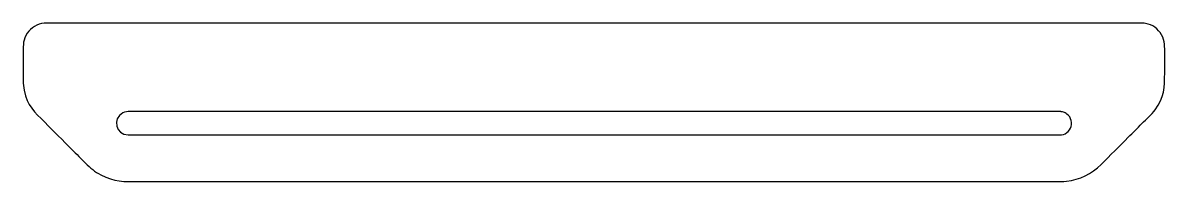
# Model space of a CAD drawing. Extents: x 0 to 12.3, y 0 to 1.7.
import ezdxf

# ---------------------------------------------------------------- set-up
doc = ezdxf.new("R2010")
doc.units = 0
doc.layers.add('Layer_1', color=7, linetype='CONTINUOUS')

msp = doc.modelspace()

# ---------------------------------------------------------------- linework, layer by layer
at = {"layer": 'Layer_1', "color": 7}
for points in [[(11.134412, 0.758876)], [(11.576221, 0.191927)]]:
    msp.add_lwpolyline(points, close=True, dxfattribs=at)
for points in [[(0.053054, 1.59872), (0.005311, 1.529004), (0.00938, 1.476921), (0.00938, 1.39961)], [(0.233446, 1.706142), (0.160476, 1.698547), (0.094558, 1.659212), (0.053054, 1.59872)], [(0.438253, 1.7075), (0.418994, 1.7075), (0.252706, 1.708307), (0.233446, 1.706142)], [(0.644688, 1.7075), (0.575786, 1.7075), (0.507155, 1.7075), (0.438253, 1.7075)], [(7.287483, 1.7075), (5.073399, 1.7075), (2.859043, 1.7075), (0.644688, 1.7075)], [(10.609423, 1.7075), (9.50211, 1.7075), (8.394796, 1.7075), (7.287483, 1.7075)], [(11.436247, 1.7075), (11.160639, 1.7075), (10.885031, 1.7075), (10.609423, 1.7075)], [(11.849656, 1.7075), (11.711853, 1.7075), (11.57405, 1.7075), (11.436247, 1.7075)], [(12.053922, 1.703701), (12.023269, 1.709124), (11.88031, 1.7075), (11.849656, 1.7075)], [(12.226719, 1.581359), (12.190097, 1.645649), (12.126893, 1.690408), (12.053922, 1.703701)], [(12.259542, 1.380078), (12.259542, 1.449794), (12.264424, 1.514899), (12.226719, 1.581359)], [(0.00938, 1.39961), (0.00938, 1.330707), (0.00938, 1.261805), (0.00938, 1.192904)], [(12.259345, 1.173373), (12.259345, 1.242274), (12.259542, 1.311176), (12.259542, 1.380078)], [(0.00938, 1.192904), (0.00938, 1.124273), (0.005039, 1.056185), (0.018332, 0.987283)], [(12.157349, 0.779221), (12.258261, 0.912142), (12.259345, 1.019021), (12.259345, 1.173373)], [(0.018332, 0.987283), (0.050342, 0.822081), (0.130366, 0.753993), (0.239687, 0.644673)], [(1.077705, 0.745311), (0.960518, 0.685633), (1.003106, 0.508766), (1.1344, 0.508766)], [(1.156373, 0.758876), (1.128975, 0.758876), (1.103475, 0.758325), (1.077705, 0.745311)], [(1.23721, 0.758876), (1.210355, 0.758876), (1.183228, 0.758876), (1.156373, 0.758876)], [(1.399157, 0.758876), (1.345175, 0.758876), (1.291193, 0.758876), (1.23721, 0.758876)], [(2.046401, 0.758876), (1.830743, 0.758876), (1.614814, 0.758876), (1.399157, 0.758876)], [(3.34116, 0.758876), (2.909574, 0.758876), (2.477987, 0.758876), (2.046401, 0.758876)], [(5.937731, 0.758876), (5.072117, 0.758876), (4.206503, 0.758876), (3.34116, 0.758876)], [(11.134401, 0.758876), (9.402087, 0.758876), (7.670044, 0.758876), (5.937731, 0.758876)], [(11.139294, 0.758876), (11.137719, 0.758876), (11.13142, 0.758876), (11.134412, 0.758876)], [(11.143901, 0.7586), (11.142326, 0.7586), (11.140633, 0.758876), (11.139294, 0.758876)], [(11.153664, 0.757518), (11.150397, 0.758069), (11.147149, 0.758325), (11.143901, 0.7586)], [(11.173192, 0.752636), (11.166952, 0.754803), (11.160436, 0.756435), (11.153664, 0.757518)], [(11.210899, 0.732834), (11.199225, 0.741784), (11.187296, 0.748296), (11.173192, 0.752636)], [(12.014934, 0.630295), (12.063491, 0.679124), (12.115302, 0.723882), (12.157349, 0.779221)], [(0.239687, 0.644673), (0.337072, 0.547287), (0.434457, 0.450173), (0.531842, 0.352789)], [(11.191095, 0.522601), (11.242365, 0.548643), (11.269219, 0.60588), (11.2562, 0.662033)], [(11.2562, 0.662033), (11.249153, 0.692415), (11.235584, 0.713845), (11.210899, 0.732834)], [(11.868721, 0.484353), (11.917548, 0.53291), (11.966105, 0.581739), (12.014934, 0.630295)], [(1.1344, 0.508766), (2.866713, 0.508766), (4.599027, 0.508766), (6.33134, 0.508766)], [(6.33134, 0.508766), (7.196683, 0.508766), (8.062297, 0.508766), (8.927911, 0.508766)], [(8.927911, 0.508766), (9.359498, 0.508766), (9.790813, 0.508766), (10.222399, 0.508766)], [(10.222399, 0.508766), (10.438328, 0.508766), (10.653986, 0.508766), (10.869914, 0.508766)], [(10.869914, 0.508766), (10.923625, 0.508766), (10.977607, 0.508766), (11.03159, 0.508766)], [(11.03159, 0.508766), (11.058716, 0.508766), (11.085572, 0.508766), (11.112428, 0.508766)], [(11.112428, 0.508766), (11.139826, 0.508766), (11.165324, 0.509318), (11.191095, 0.522601)], [(11.576294, 0.191927), (11.673952, 0.289312), (11.771336, 0.386697), (11.868721, 0.484353)], [(0.531842, 0.352789), (0.580398, 0.303961), (0.628955, 0.255404), (0.677783, 0.206576)], [(0.677783, 0.206576), (0.727154, 0.157205), (0.779237, 0.114616), (0.841629, 0.081793)], [(11.206485, 0.013163), (11.346458, 0.029438), (11.476664, 0.092372), (11.576221, 0.191927)], [(0.841629, 0.081793), (0.988385, 0.003939), (1.088482, 0.008822), (1.245546, 0.008822)], [(1.245546, 0.008822), (1.383079, 0.008822), (1.520882, 0.008822), (1.658415, 0.008822)], [(1.658415, 0.008822), (2.766271, 0.008822), (3.873856, 0.008822), (4.981712, 0.008822)], [(4.981712, 0.008822), (6.088754, 0.008822), (7.195796, 0.008822), (8.303109, 0.008822)], [(8.303109, 0.008822), (8.856223, 0.008822), (9.409337, 0.008822), (9.962723, 0.008822)], [(9.962723, 0.008822), (10.239144, 0.008822), (10.515837, 0.008822), (10.792258, 0.008822)], [(10.792258, 0.008822), (10.840544, 0.008822), (11.157926, 0.007464), (11.206485, 0.013163)]]:
    msp.add_open_spline(points, degree=3, dxfattribs=at)

doc.saveas('drawing.dxf')
